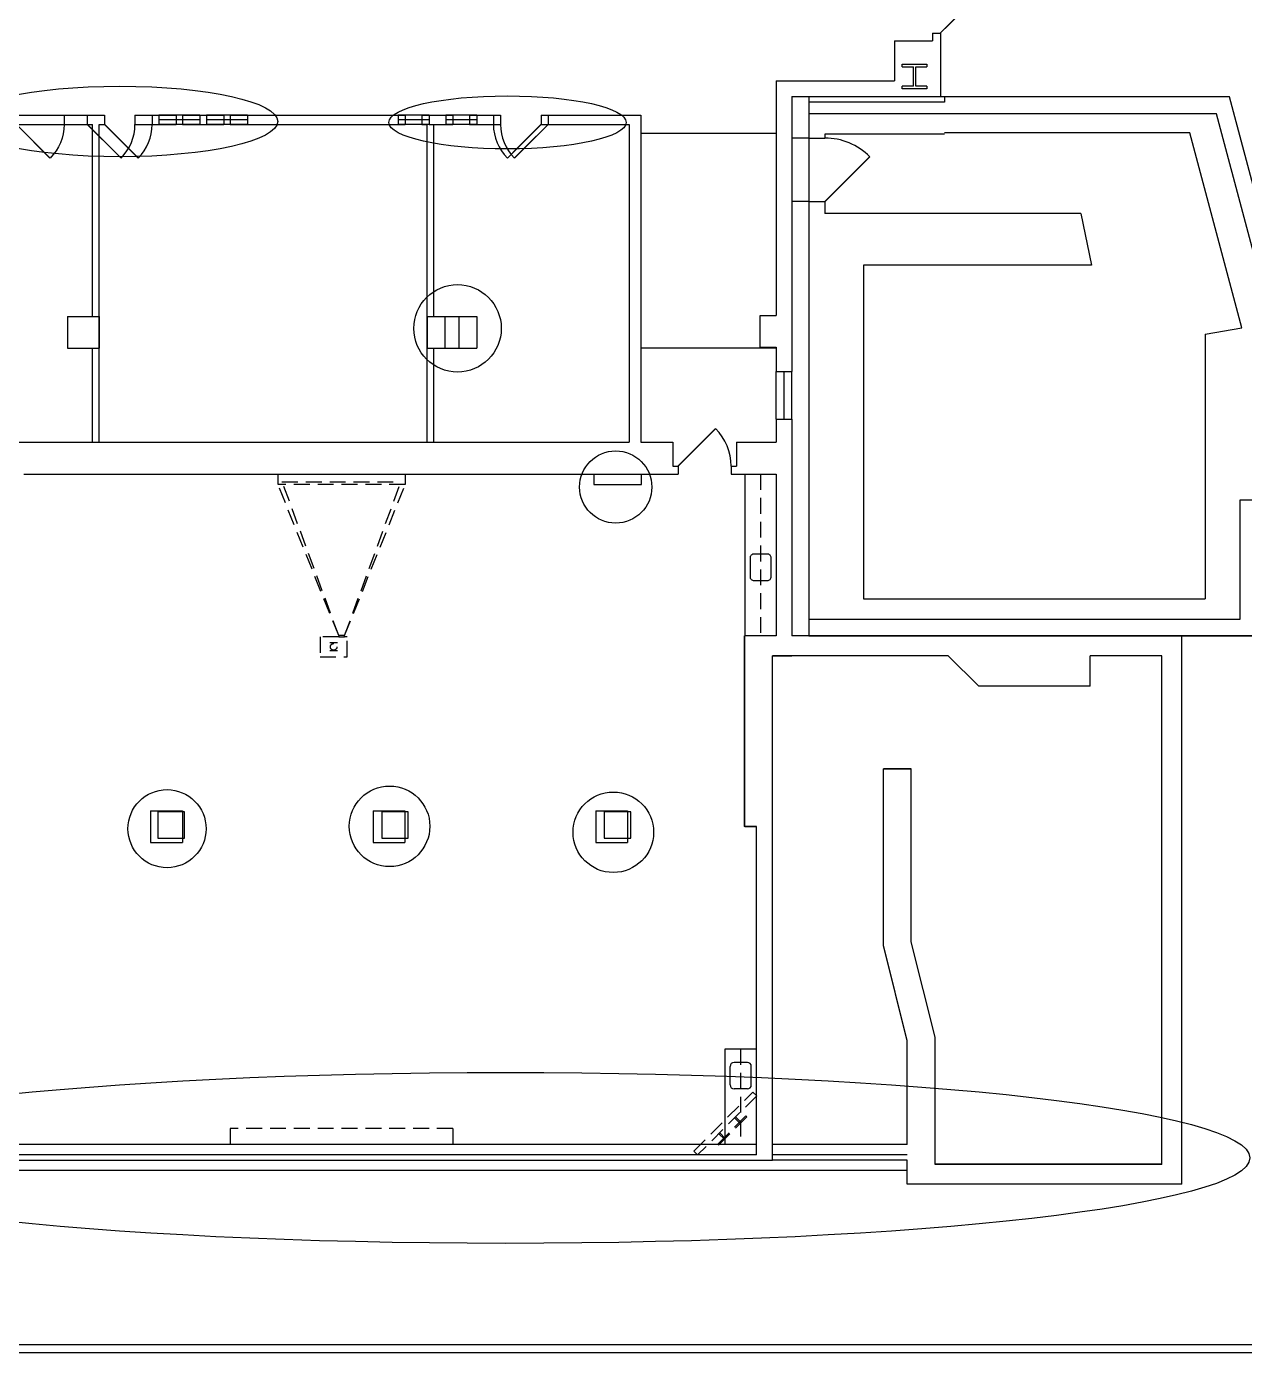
# Model space of a CAD drawing. Extents: x 768 to 5193, y 49 to 3217.
# Drawn here: x 2579 to 3499, y 951 to 1952 of the extents above; entities that cross this region are included whole.
import ezdxf

# ---------------------------------------------------------------- set-up
doc = ezdxf.new("R2010")
doc.units = 0
doc.header["$LTSCALE"] = 96
doc.header["$MEASUREMENT"] = 0
doc.linetypes.add('DASHED4', pattern=[0.1875, 0.125, -0.0625])
doc.linetypes.add('HIDDEN2', pattern=[0.1875, 0.125, -0.0625])
doc.layers.get('0').update_dxf_attribs({"linetype": 'CONTINUOUS'})
for name, color, linetype in [('A-CASE-EXST', 30, 'CONTINUOUS'), ('A-CASE-OVHD', 1, 'HIDDEN2'), ('A-CASE-OVHD-EXST', 34, 'DASHED4'), ('A-CEIL-EQPM-203-EXST', 203, 'DASHED4'), ('A-CEIL-EQPM-EXST', 34, 'DASHED4'), ('A-COLS', 1, 'CONTINUOUS'), ('A-DOOR', 2, 'CONTINUOUS'), ('A-DOOR-EXST', 8, 'CONTINUOUS'), ('A-FLOR-CASE', 3, 'CONTINUOUS'), ('A-GLAZ', 2, 'CONTINUOUS'), ('A-GLAZ-EXST', 30, 'CONTINUOUS'), ('A-GLAZ-SILL-EXST', 34, 'CONTINUOUS'), ('A-VERT-STRS-EXST', 34, 'CONTINUOUS'), ('A-WALL-EXST', 7, 'CONTINUOUS'), ('A-WALL-FULL', 6, 'CONTINUOUS'), ('A-WALL-SILL', 1, 'CONTINUOUS'), ('L-EXTERIOR', 8, 'CONTINUOUS'), ('P-FIXT', 3, 'CONTINUOUS'), ('P-FIXT-EXST', 34, 'CONTINUOUS'), ('RED MARKUP', 1, 'CONTINUOUS')]:
    doc.layers.add(name, color=color, linetype=linetype)

# ---------------------------------------------------------------- blocks, each defined once
blk = doc.blocks.new('Projector-Plan')
blk.add_lwpolyline([(3.8, 7.5), (-10.3, 7.5), (-10.3, -7.5), (10.3, -7.5), (10.3, 7.5), (8.3, 7.5), (8.3, 8.5), (3.8, 8.5)], close=True)
at = {"layer": 'A-CEIL-EQPM-203-EXST'}
for p, q in [((3.8, 8.5), (-42, 122.5)), ((3.8, 8.5), (-38, 122.5)), ((8.3, 8.5), (50, 122.5)), ((8.3, 8.5), (54, 122.5)), ((3, 3), (-3, 3)), ((3, -3), (-3, -3))]:
    blk.add_line(p, q, dxfattribs=at)
at = {"layer": 'A-CEIL-EQPM-203-EXST', "linetype": 'ByBlock'}
blk.add_line((3.8, 7.5), (8.3, 7.5), dxfattribs=at)
at = {"layer": 'A-CEIL-EQPM-203-EXST'}
blk.add_circle((0, 0), 2.5, dxfattribs=at)
blk = doc.blocks.new('ProjScreen-Plan')
blk.add_lwpolyline([(-48, 0), (-48, 8), (48, 8), (48, 0)], close=True)
at = {"layer": 'A-CEIL-EQPM-203-EXST'}
blk.add_line((-45, 2), (45, 2), dxfattribs=at)
blk = doc.blocks.new('monitor32in')
for points in [[(6, -31.5), (10, -31.5), (10, 31.5), (6, 31.5)], [(0, 15), (1, 15), (1, -15), (0, -15)], [(0, 9), (6, 9), (6, 8), (0, 8)], [(0, -9), (6, -9), (6, -8), (0, -8)]]:
    blk.add_lwpolyline(points, close=True)
blk = doc.blocks.new('All')
at = {"layer": 'A-CASE-EXST'}
blk.add_line((2030, 846.1), (2030, 723.8), dxfattribs=at)
at = {"layer": 'A-CASE-OVHD-EXST'}
blk.add_line((2042, 846.1), (2042, 723.8), dxfattribs=at)
at = {"layer": 'A-DOOR-EXST', "const_width": 1}
for points in [[(2177.7, 1179.1), (2203.2, 1204.5)], [(1480.2, 1110.1), (1505.6, 1084.6)], [(1546.7, 1110.1), (1572.2, 1084.6)], [(1876.3, 1110.1), (1850.9, 1084.6)], [(1979.7, 852.1), (2008, 880.3)]]:
    blk.add_lwpolyline(points, dxfattribs=at)
at = {"layer": 'A-DOOR-EXST'}
for points in [[(1516.2, 1110.1, -0.198912), (1505.6, 1084.6)], [(1572.2, 1084.6, 0.198912), (1582.7, 1110.1)], [(1840.3, 1110.1, 0.198912), (1850.9, 1084.6)]]:
    blk.add_lwpolyline(points, format="xyb", dxfattribs=at)
blk.add_arc((1979.7, 852.1), 40, 0, 45, dxfattribs=at)
at = {"layer": 'A-GLAZ-EXST'}
for p, q in [((1618.7, 1113.6), (1600.7, 1113.6)), ((1654.7, 1113.6), (1636.7, 1113.6)), ((1786.3, 1113.6), (1768.3, 1113.6)), ((1822.3, 1113.6), (1804.3, 1113.6)), ((2059.7, 887.6), (2059.7, 923.6))]:
    blk.add_line(p, q, dxfattribs=at)
at = {"layer": 'A-GLAZ-SILL-EXST'}
for p, q in [((1618.7, 1117.1), (1600.7, 1117.1)), ((1618.7, 1113.6), (1600.7, 1113.6)), ((1654.7, 1117.1), (1636.7, 1117.1)), ((1654.7, 1113.6), (1636.7, 1113.6)), ((1786.3, 1117.1), (1768.3, 1117.1)), ((1822.3, 1117.1), (1804.3, 1117.1)), ((1618.7, 1110.1), (1600.7, 1110.1)), ((1654.7, 1110.1), (1636.7, 1110.1)), ((1786.3, 1110.1), (1768.3, 1110.1)), ((1822.3, 1110.1), (1804.3, 1110.1)), ((2053.7, 887.6), (2053.7, 923.6)), ((2059.7, 887.6), (2059.7, 923.6)), ((2065.7, 887.6), (2065.7, 923.6))]:
    blk.add_line(p, q, dxfattribs=at)
at = {"layer": 'A-VERT-STRS-EXST'}
for p, q in [((2053.7, 1103.1), (1951.7, 1103.1)), ((2053.7, 941.1), (1951.7, 941.1))]:
    blk.add_line(p, q, dxfattribs=at)
at = {"layer": 'A-WALL-EXST'}
for p, q in [((2143.2, 1173.1), (2171.7, 1173.1)), ((2143.2, 1173.1), (2143.2, 1143.1)), ((2171.7, 1179.1), (2177.7, 1179.1)), ((2171.7, 1179.1), (2171.7, 1173.1)), ((2177.7, 1179.1), (2177.7, 1131.1)), ((2053.7, 1143.1), (2143.2, 1143.1)), ((2053.7, 1143.1), (2053.7, 965.8)), ((2065.7, 1131.1), (2065.7, 923.6)), ((2065.7, 1131.1), (2177.7, 1131.1)), ((1516.2, 1117.1), (1546.7, 1117.1)), ((1516.2, 1117.1), (1516.2, 1110.1)), ((1546.7, 1117.1), (1546.7, 1110.1)), ((1582.7, 1117.1), (1582.7, 1110.1)), ((1582.7, 1117.1), (1600.7, 1117.1)), ((1600.7, 1117.1), (1600.7, 1110.1)), ((1618.7, 1117.1), (1618.7, 1110.1)), ((1618.7, 1117.1), (1636.7, 1117.1)), ((1636.7, 1117.1), (1636.7, 1110.1)), ((1641.7, 1117.1), (1768.3, 1117.1)), ((1654.7, 1117.1), (1654.7, 1110.1)), ((1768.3, 1117.1), (1768.3, 1110.1)), ((1786.3, 1117.1), (1786.3, 1110.1)), ((1786.3, 1117.1), (1804.3, 1117.1)), ((1804.3, 1117.1), (1804.3, 1110.1)), ((1822.3, 1117.1), (1822.3, 1110.1)), ((1822.3, 1117.1), (1840.3, 1117.1)), ((1840.3, 1117.1), (1840.3, 1110.1)), ((1876.3, 1117.1), (1876.3, 1110.1)), ((1876.3, 1117.1), (1951.7, 1117.1)), ((1951.7, 1117.1), (1951.7, 870.1)), ((2078.5, 1118), (2078.5, 736.6)), ((1516.2, 1110.1), (1537.7, 1110.1)), ((1537.7, 965.1), (1537.7, 1110.1)), ((1542.7, 1110.1), (1546.7, 1110.1)), ((1542.7, 870.1), (1542.7, 1110.1)), ((1582.7, 1110.1), (1600.7, 1110.1)), ((1618.7, 1110.1), (1636.7, 1110.1)), ((1641.7, 1110.1), (1768.3, 1110.1)), ((1786.3, 1110.1), (1790.3, 1110.1)), ((1790.3, 870.1), (1790.3, 1110.1)), ((1795.3, 1110.1), (1804.3, 1110.1)), ((1795.3, 965.1), (1795.3, 1110.1)), ((1822.3, 1110.1), (1840.3, 1110.1)), ((1876.3, 1110.1), (1942.7, 1110.1)), ((1942.7, 1110.1), (1942.7, 870.1)), ((1518.7, 965.1), (1542.7, 965.1)), ((1518.7, 965.1), (1518.7, 941.1)), ((1542.7, 965.1), (1542.7, 941.1)), ((1790.3, 965.1), (1790.3, 941.1)), ((1790.3, 965.1), (1814.3, 965.1)), ((1814.3, 965.1), (1814.3, 941.1)), ((2041.7, 965.8), (2053.7, 965.8)), ((2041.7, 941.8), (2041.7, 965.8)), ((2041.7, 941.8), (2053.7, 941.8)), ((2053.7, 941.8), (2053.7, 923.6)), ((1518.7, 941.1), (1542.7, 941.1)), ((1537.7, 870.1), (1537.7, 941.1)), ((1790.3, 941.1), (1814.3, 941.1)), ((1795.3, 870.1), (1795.3, 941.1)), ((2053.7, 923.6), (2065.7, 923.6)), ((2053.7, 887.6), (2065.7, 887.6)), ((2053.7, 887.6), (2053.7, 870.1)), ((2065.7, 887.6), (2065.7, 723.8)), ((1461.2, 870.1), (1942.7, 870.1)), ((1951.7, 870.1), (1975.7, 870.1)), ((1975.7, 870.1), (1975.7, 852.1)), ((2023.7, 870.1), (2023.7, 852.1)), ((2023.7, 870.1), (2053.7, 870.1)), ((1975.7, 852.1), (1979.7, 852.1)), ((1979.7, 852.1), (1979.7, 846.1)), ((2019.7, 852.1), (2023.7, 852.1)), ((2019.7, 852.1), (2019.7, 846.1)), ((1485.7, 846.1), (1916, 846.1)), ((1952, 846.1), (1979.7, 846.1)), ((2019.7, 846.1), (2053.7, 846.1)), ((2053.7, 846.1), (2053.7, 723.8)), ((2053.7, 723.8), (2030, 723.8)), ((2030, 579.8), (2030, 723.8)), ((2360, 723.8), (2065.7, 723.8)), ((2360, 309.8), (2360, 723.8)), ((2183.7, 708.8), (2051, 708.8)), ((2051, 332.1), (2051, 708.8)), ((2206.7, 685.8), (2183.7, 708.8)), ((2290.7, 685.8), (2290.7, 708.8)), ((2345, 708.8), (2290.7, 708.8)), ((2345, 324.8), (2345, 708.8)), ((2290.7, 685.8), (2206.7, 685.8)), ((2155.7, 623.3), (2134.7, 623.3)), ((2134.7, 490.2), (2134.7, 623.3)), ((2155.7, 492.8), (2155.7, 623.3)), ((2039, 579.8), (2030, 579.8)), ((2039, 332.1), (2039, 579.8)), ((2173.7, 420.8), (2155.7, 492.8)), ((2152.7, 418.2), (2134.7, 490.2)), ((2173.7, 324.8), (2173.7, 420.8)), ((2152.7, 339.8), (2152.7, 418.2)), ((2039, 332.1), (1461.7, 332.1)), ((2152.7, 332.1), (2051, 332.1)), ((2152.7, 309.8), (2152.7, 327.8)), ((2345, 324.8), (2173.7, 324.8)), ((2152.7, 320.1), (1413.7, 320.1)), ((2360, 309.8), (2152.7, 309.8))]:
    blk.add_line(p, q, dxfattribs=at)
for points in [[(2078.5, 723.8), (2416.7, 723.8), (2416.7, 813.8), (2443.7, 813.8), (2443.7, 951.8), (2396, 1130.8), (2065.7, 1130.8)], [(2078.5, 736.6), (2404, 736.6), (2404, 826.5), (2431, 826.5), (2431, 950.1), (2386.2, 1118), (2078.5, 1118)], [(1916, 846.1), (1916, 838.1), (1952, 838.1), (1952, 846.1)]]:
    blk.add_lwpolyline(points, dxfattribs=at)
for points in [[(1587, 591.1), (1587, 571.1), (1607, 571.1), (1607, 591.1)], [(1756, 591.1), (1756, 571.1), (1776, 571.1), (1776, 591.1)], [(1924, 591.1), (1924, 571.1), (1944, 571.1), (1944, 591.1)]]:
    blk.add_lwpolyline(points, close=True, dxfattribs=at)
at = {"layer": 'P-FIXT-EXST'}
blk.add_lwpolyline([(2037, 765.7), (2047, 765.7, 0.414214), (2050, 768.7), (2050, 782.7, 0.414214), (2047, 785.7), (2037, 785.7, 0.414214), (2034, 782.7), (2034, 768.7, 0.414214)], format="xyb", close=True, dxfattribs=at)
at = {"layer": 'A-CEIL-EQPM-EXST'}
for name, p in [('ProjScreen-Plan', (1725.7, 838.1)), ('Projector-Plan', (1719.7, 715.6))]:
    blk.add_blockref(name, p, dxfattribs=at)
at = {"layer": 'A-CEIL-EQPM-EXST', "xscale": -1, "rotation": 315}
blk.add_blockref('monitor32in', (2021, 350.1), dxfattribs=at)

msp = doc.modelspace()

# ---------------------------------------------------------------- linework, layer by layer
at = {"layer": 'A-CASE-OVHD'}
for p, q in [((3118.2, 1180.1), (3118.2, 1108.1)), ((2733, 1120.1), (2733, 1108.1)), ((2901, 1120.1), (2733, 1120.1)), ((2901, 1120.1), (2901, 1108.1))]:
    msp.add_line(p, q, dxfattribs=at)
at = {"layer": 'A-COLS'}
for p, q in [((3240.2, 1923.8), (3258.9, 1923.8)), ((3240.2, 1921.8), (3240.2, 1923.8)), ((3258.9, 1923.8), (3258.9, 1921.8)), ((3240.2, 1921.8), (3248.6, 1921.8)), ((3248.6, 1907.1), (3248.6, 1921.8)), ((3250.6, 1907.1), (3250.6, 1921.8)), ((3250.6, 1921.8), (3258.9, 1921.8)), ((3240.2, 1905.1), (3240.2, 1907.1)), ((3248.6, 1907.1), (3240.2, 1907.1)), ((3258.9, 1905.1), (3240.2, 1905.1)), ((3258.9, 1907.1), (3250.6, 1907.1)), ((3258.9, 1907.1), (3258.9, 1905.1))]:
    msp.add_line(p, q, dxfattribs=at)
at = {"layer": 'A-DOOR', "const_width": 1}
for points in [[(3269, 1947.3), (3294.5, 1972.8)], [(2625, 1878.3), (2650.5, 1852.9)], [(2973, 1878.3), (2947.5, 1852.9)], [(3071, 1620.3), (3099.3, 1648.6)]]:
    msp.add_lwpolyline(points, dxfattribs=at)
at = {"layer": 'A-DOOR'}
for points in [[(2650.5, 1852.9, 0.198912), (2661, 1878.3)], [(2937, 1878.3, 0.198912), (2947.5, 1852.9)]]:
    msp.add_lwpolyline(points, format="xyb", dxfattribs=at)
msp.add_arc((3071, 1620.3), 40, 0, 45, dxfattribs=at)
at = {"layer": 'A-FLOR-CASE'}
for p, q in [((3106.2, 1180.1), (3106.2, 1108.1)), ((3130.2, 1180.1), (3106.2, 1180.1))]:
    msp.add_line(p, q, dxfattribs=at)
at = {"layer": 'A-GLAZ'}
for p, q in [((2697, 1881.8), (2679, 1881.8)), ((2733, 1881.8), (2715, 1881.8)), ((2883, 1881.8), (2865, 1881.8)), ((2919, 1881.8), (2901, 1881.8)), ((3151, 1655.8), (3151, 1691.8))]:
    msp.add_line(p, q, dxfattribs=at)
at = {"layer": 'A-WALL-FULL'}
for p, q in [((3263, 1947.3), (3269, 1947.3)), ((3263, 1947.3), (3263, 1941.3)), ((3269, 1947.3), (3269, 1899.3)), ((3234.5, 1941.3), (3263, 1941.3)), ((3234.5, 1941.3), (3234.5, 1911.3)), ((3145, 1911.3), (3234.5, 1911.3)), ((3145, 1911.3), (3145, 1734)), ((3157, 1899.3), (3157, 1691.8)), ((3157, 1899.3), (3269, 1899.3)), ((2513.2, 1885.3), (2625, 1885.3)), ((2625, 1885.3), (2625, 1878.3)), ((2661, 1885.3), (2661, 1878.3)), ((2661, 1885.3), (2679, 1885.3)), ((2679, 1885.3), (2679, 1878.3)), ((2697, 1885.3), (2697, 1878.3)), ((2697, 1885.3), (2715, 1885.3)), ((2715, 1885.3), (2715, 1878.3)), ((2733, 1885.3), (2733, 1878.3)), ((2733, 1885.3), (2865, 1885.3)), ((2865, 1885.3), (2865, 1878.3)), ((2883, 1885.3), (2883, 1878.3)), ((2883, 1885.3), (2901, 1885.3)), ((2901, 1885.3), (2901, 1878.3)), ((2919, 1885.3), (2919, 1878.3)), ((2919, 1885.3), (2937, 1885.3)), ((2937, 1885.3), (2937, 1878.3)), ((2973, 1885.3), (2973, 1878.3)), ((2973, 1885.3), (3043, 1885.3)), ((3043, 1885.3), (3043, 1638.3)), ((2505, 1878.3), (2625, 1878.3)), ((2661, 1878.3), (2679, 1878.3)), ((2697, 1878.3), (2715, 1878.3)), ((2733, 1878.3), (2865, 1878.3)), ((2883, 1878.3), (2901, 1878.3)), ((2919, 1878.3), (2937, 1878.3)), ((2973, 1878.3), (3034, 1878.3)), ((3034, 1878.3), (3034, 1638.3)), ((2610, 1733.3), (2634, 1733.3)), ((2610, 1733.3), (2610, 1709.3)), ((2634, 1733.3), (2634, 1709.3)), ((2895, 1733.3), (2895, 1709.3)), ((2895, 1733.3), (2919, 1733.3)), ((2919, 1733.3), (2919, 1709.3)), ((3133, 1710), (3133, 1734)), ((3133.8, 1734), (3145, 1734)), ((2610, 1709.3), (2634, 1709.3)), ((2895, 1709.3), (2919, 1709.3)), ((3133, 1710), (3145, 1710)), ((3145, 1710), (3145, 1691.8)), ((3145, 1691.8), (3157, 1691.8)), ((3145, 1655.8), (3157, 1655.8)), ((3145, 1655.8), (3145, 1638.3)), ((3157, 1655.8), (3157, 1492.1)), ((2552.5, 1638.3), (3034, 1638.3)), ((3043, 1638.3), (3067, 1638.3)), ((3067, 1638.3), (3067, 1620.3)), ((3115, 1638.3), (3115, 1620.3)), ((3115, 1638.3), (3145, 1638.3)), ((2577, 1614.3), (3071, 1614.3)), ((3067, 1620.3), (3071, 1620.3)), ((3071, 1620.3), (3071, 1614.3)), ((3111, 1620.3), (3115, 1620.3)), ((3111, 1620.3), (3111, 1614.3)), ((3111, 1614.3), (3145, 1614.3)), ((3145, 1614.3), (3145, 1492.1)), ((3145, 1492.1), (3121.2, 1492.1)), ((3121.2, 1348.1), (3121.2, 1492.1)), ((3142.2, 1096.1), (3142.2, 1477.1)), ((2672.8, 1360.1), (2696.8, 1360.1)), ((2672.8, 1360.1), (2672.8, 1336.1)), ((2696.8, 1360.1), (2696.8, 1336.1)), ((2840.8, 1360.1), (2864.8, 1360.1)), ((2840.8, 1360.1), (2840.8, 1336.1)), ((2864.8, 1360.1), (2864.8, 1336.1)), ((3008.8, 1360.1), (3032.8, 1360.1)), ((3008.8, 1360.1), (3008.8, 1336.1)), ((3032.8, 1360.1), (3032.8, 1336.1)), ((3130.2, 1348.1), (3121.2, 1348.1)), ((3130.2, 1108.1), (3130.2, 1348.1)), ((2672.8, 1336.1), (2696.8, 1336.1)), ((2840.8, 1336.1), (2864.8, 1336.1)), ((3008.8, 1336.1), (3032.8, 1336.1)), ((3130.2, 1108.1), (2553, 1108.1)), ((2350.5, 957), (3558.1, 957)), ((2350.5, 951), (3552.1, 951))]:
    msp.add_line(p, q, dxfattribs=at)
for points in [[(3142.2, 1477.1), (3157, 1477.1)], [(2505, 1096.1), (3142.2, 1096.1)]]:
    msp.add_lwpolyline(points, dxfattribs=at)
at = {"layer": 'A-WALL-SILL'}
for p, q in [((2697, 1885.3), (2679, 1885.3)), ((2733, 1885.3), (2715, 1885.3)), ((2883, 1885.3), (2865, 1885.3)), ((2919, 1885.3), (2901, 1885.3)), ((2697, 1881.8), (2679, 1881.8)), ((2697, 1878.3), (2679, 1878.3)), ((2733, 1881.8), (2715, 1881.8)), ((2733, 1878.3), (2715, 1878.3)), ((2883, 1878.3), (2865, 1878.3)), ((2919, 1878.3), (2901, 1878.3)), ((3145, 1655.8), (3145, 1691.8)), ((3151, 1655.8), (3151, 1691.8)), ((3157, 1655.8), (3157, 1691.8))]:
    msp.add_line(p, q, dxfattribs=at)
at = {"layer": 'L-EXTERIOR'}
for p, q in [((3169.8, 1899.3), (3169.8, 1868)), ((3272, 1895), (3169.8, 1895)), ((3487.2, 1899), (3272, 1899)), ((3272, 1899), (3272, 1895)), ((3535, 1720), (3487.2, 1899)), ((3169.8, 1868), (3157, 1868)), ((3169.8, 1868), (3181.8, 1868)), ((3181.8, 1871), (3181.8, 1868)), ((3272, 1871), (3181.8, 1871)), ((3457.2, 1872), (3272, 1872)), ((3496.5, 1724.7), (3457.2, 1872)), ((3169.8, 1820), (3157, 1820)), ((3169.8, 1820), (3169.8, 1492.1)), ((3169.8, 1820), (3181.8, 1820)), ((3181.8, 1820), (3181.8, 1811)), ((3375, 1811), (3181.8, 1811)), ((3375, 1811), (3383, 1772)), ((3211, 1772), (3211, 1520.1)), ((3383, 1772), (3211, 1772)), ((3469, 1720), (3496.5, 1724.7)), ((3469, 1720), (3469, 1520.1)), ((3211, 1520.1), (3469, 1520.1)), ((3451.2, 1492.1), (3157, 1492.1)), ((3508, 1492.1), (3169.8, 1492.1)), ((3451.2, 1078.1), (3451.2, 1492.1)), ((3275, 1477.1), (3157, 1477.1)), ((3298, 1454.1), (3275, 1477.1)), ((3382, 1454.1), (3382, 1477.1)), ((3436.2, 1477.1), (3382, 1477.1)), ((3436.2, 1093.1), (3436.2, 1477.1)), ((3382, 1454.1), (3298, 1454.1)), ((3247, 1391.6), (3226, 1391.6)), ((3226, 1258.5), (3226, 1391.6)), ((3247, 1261.1), (3247, 1391.6)), ((3244, 1186.5), (3226, 1258.5)), ((3265, 1189.1), (3247, 1261.1)), ((3244, 1108.1), (3244, 1186.5)), ((3265, 1093.1), (3265, 1189.1)), ((3244, 1108.1), (3142.2, 1108.1)), ((3244, 1096.1), (3142.2, 1096.1)), ((3244, 1078.1), (3244, 1096.1)), ((3436.2, 1093.1), (3265, 1093.1)), ((3451.2, 1078.1), (3244, 1078.1))]:
    msp.add_line(p, q, dxfattribs=at)
msp.add_lwpolyline([(3215.7, 1853.9, 0.198912), (3181.8, 1868)], format="xyb", dxfattribs=at)
at = {"layer": 'L-EXTERIOR', "const_width": 1}
msp.add_lwpolyline([(3181.8, 1820), (3215.7, 1853.9)], dxfattribs=at)
at = {"layer": 'P-FIXT'}
for p, q in [((3110.3, 1153), (3110.3, 1167)), ((3123.3, 1170), (3113.3, 1170)), ((3126.3, 1153), (3126.3, 1167)), ((3123.3, 1150), (3113.3, 1150))]:
    msp.add_line(p, q, dxfattribs=at)
for centre, start, end in [((3113.3, 1167), 90, 180), ((3123.3, 1167), 0, 90), ((3113.3, 1153), 180, 270), ((3123.3, 1153), 270, 0)]:
    msp.add_arc(centre, 3, start, end, dxfattribs=at)
at = {"layer": 'RED MARKUP'}
for centre, radius in [((2904.5, 1724.3), 33), ((3023.9, 1604.5), 27.3), ((2685.2, 1346.5), 29.5), ((2853.2, 1348.3), 30.4), ((3022.1, 1343.8), 30.4)]:
    msp.add_circle(centre, radius, dxfattribs=at)
for centre, major_axis, ratio in [((2649.6, 1880.5), (-119.2, 0), 0.223538), ((2942.2, 1879.8), (89.6, 0), 0.223455), ((2940.8, 1097.9), (-561.9, 0), 0.114867)]:
    msp.add_ellipse(centre, major_axis=major_axis, ratio=ratio, dxfattribs=at)

# ---------------------------------------------------------------- block references
msp.add_blockref('All', (1091.3, 768.2))

doc.saveas('drawing.dxf')
